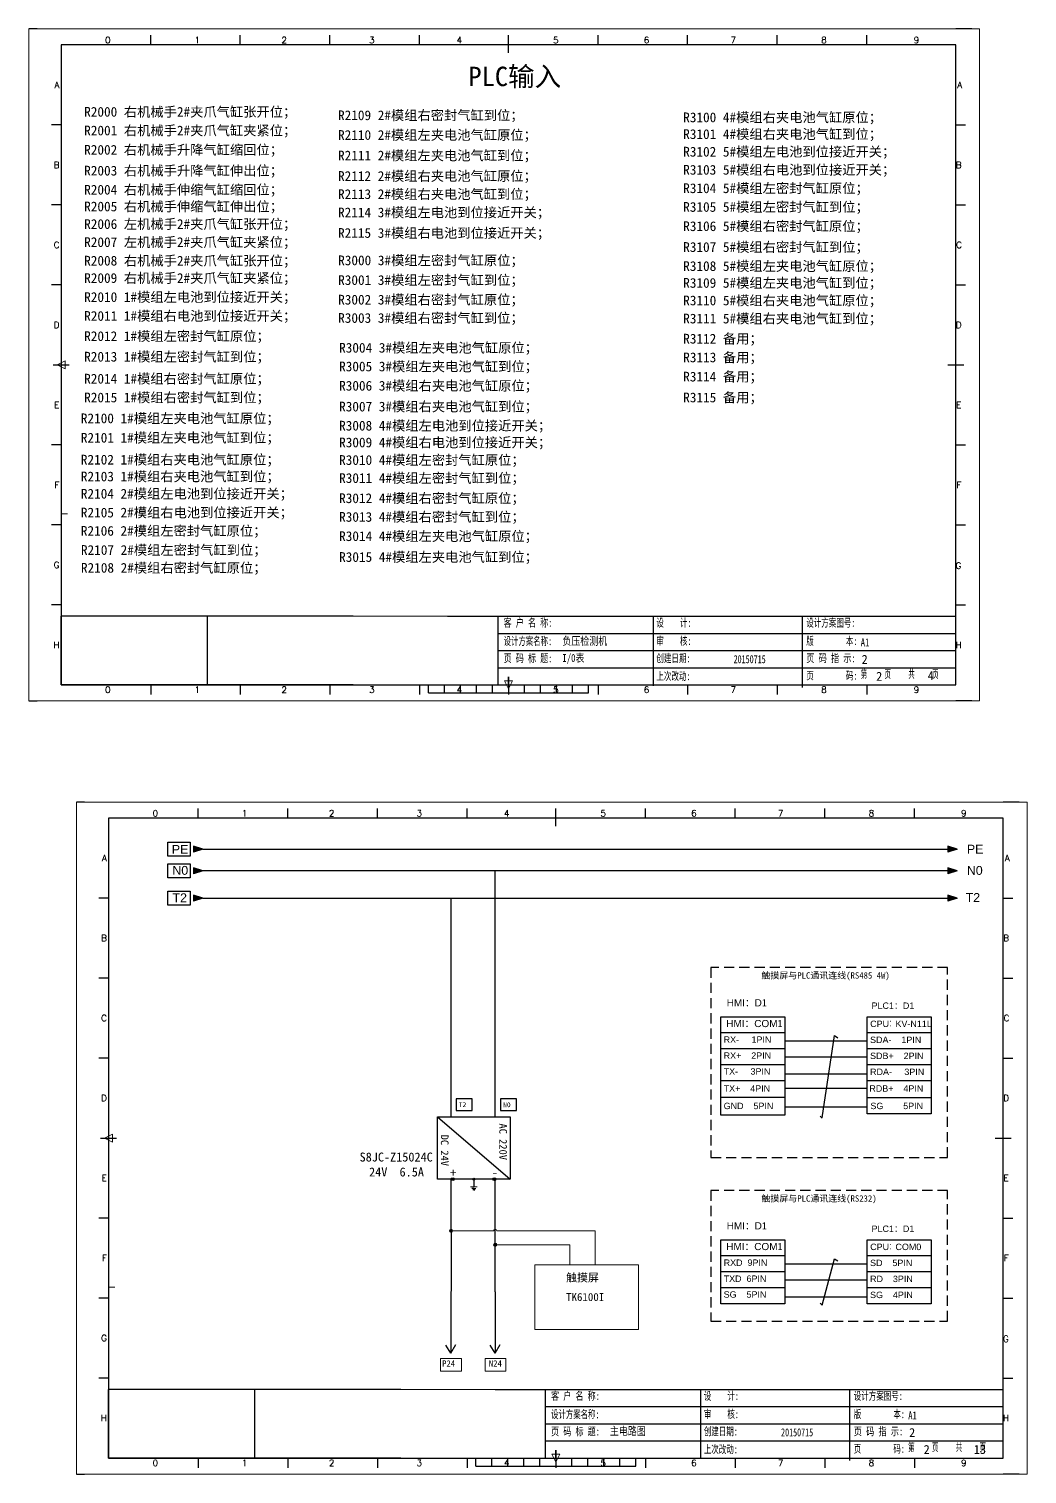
# Model space of a CAD drawing. Extents: x 2511 to 8703, y -745 to 3310.
# Drawn here: x 3146.4 to 3458.2, y 275.5 to 727.1 of the extents above; entities that cross this region are included whole.
import ezdxf
from ezdxf.enums import TextEntityAlignment as Align

# ---------------------------------------------------------------- set-up
doc = ezdxf.new("R2010")
doc.units = 0
doc.header["$MEASUREMENT"] = 0
doc.linetypes.add('HIDDEN2', pattern=[4.7625, 3.175, -1.5875])
for name, color, linetype in [('AE_BOR', 1, 'Continuous'), ('MISC', 2, 'Continuous'), ('SYMS', 7, 'Continuous')]:
    doc.layers.add(name, color=color, linetype=linetype)
doc.styles.add('Standard0.67', font='', dxfattribs={"width": 0.67})
doc.styles.add('Standard_0.8', font='', dxfattribs={"width": 0.8})
doc.styles.add('WD', font='romans.shx', dxfattribs={"bigfont": 'gbcbig.shx'})
doc.styles.add('样式 0', font='')
doc.styles.add('样式 8', font='arial.ttf')
doc.styles.add('汉字', font='NSimSun.ttf')
doc.styles.get('Standard0.67').set_extended_font_data('FangSong_GB2312')
doc.styles.get('Standard_0.8').set_extended_font_data('FangSong_GB2312')
doc.styles.get('样式 0').set_extended_font_data('KaiTi_GB2312')

# ---------------------------------------------------------------- blocks, each defined once
blk = doc.blocks.new('WDDOT')
blk.add_hatch(color=256).paths.add_polyline_path([(0.5, 0, 1), (-0.5, 0, 1)])
blk.add_circle((0, 0), 0.5)
blk = doc.blocks.new('gb_a2_a')
for p, q in [((584, 410), (25, 410)), ((25, 410), (25, 10)), ((584, 10), (584, 410)), ((25, 10), (584, 10))]:
    blk.add_line(p, q)
at = {"lineweight": 9, "ltscale": 0.1}
blk.add_line((25, 116.86), (29, 116.86), dxfattribs=at)
at = {"layer": 'AE_BOR', "lineweight": 30}
for p, q in [((10, 420), (4.93, 420)), ((594, 420), (584, 420)), ((4.93, 0), (10, 0)), ((594, 0), (584, 0))]:
    blk.add_line(p, q, dxfattribs=at)
at = {"layer": 'AE_BOR', "color": 1, "lineweight": 15}
for p, q in [((4.93, 420), (598.93, 420)), ((4.93, 0), (4.93, 420)), ((598.93, 420), (598.93, 0)), ((22.5, 210), (27.5, 212.5)), ((27.5, 207.5), (22.5, 210)), ((27.5, 212.5), (27.5, 207.5)), ((304.5, 7.5), (302, 12.5)), ((302, 12.5), (307, 12.5)), ((307, 12.5), (304.5, 7.5)), ((598.93, 0), (4.93, 0))]:
    blk.add_line(p, q, dxfattribs=at)
at = {"layer": 'AE_BOR'}
for p, q in [((81, 410), (81, 416)), ((137, 410), (137, 416)), ((193, 410), (193, 416)), ((249, 410), (249, 416)), ((304.5, 410), (304.5, 416)), ((360.5, 410), (360.5, 416)), ((416.5, 410), (416.5, 416)), ((472.5, 410), (472.5, 416)), ((528.5, 410), (528.5, 416)), ((25, 360), (19, 360)), ((584, 360), (590, 360)), ((25, 310), (19, 310)), ((584, 310), (590, 310)), ((25, 260), (19, 260)), ((584, 260), (590, 260)), ((25, 160), (19, 160)), ((584, 160), (590, 160)), ((25, 110), (19, 110)), ((584, 110), (590, 110)), ((25, 60), (19, 60)), ((584, 60), (590, 60)), ((81, 10), (81, 4)), ((137, 10), (137, 4)), ((193, 10), (193, 4)), ((249, 10), (249, 4)), ((304.5, 10), (304.5, 4)), ((360.5, 10), (360.5, 4)), ((416.5, 10), (416.5, 4)), ((472.5, 10), (472.5, 4)), ((528.5, 10), (528.5, 4))]:
    blk.add_line(p, q, dxfattribs=at)
at = {"layer": 'AE_BOR', "color": 2, "lineweight": 30}
for p, q in [((304.5, 405), (304.5, 415)), ((20, 210), (30, 210)), ((579, 210), (589, 210)), ((254.5, 5), (254.5, 10)), ((264.5, 5), (264.5, 10)), ((274.5, 5), (274.5, 10)), ((284.5, 5), (284.5, 10)), ((294.5, 5), (294.5, 10)), ((304.5, 10), (304.5, 15)), ((304.5, 15), (304.5, 5)), ((304.5, 10), (304.5, 5)), ((314.5, 5), (314.5, 10)), ((324.5, 5), (324.5, 10)), ((334.5, 5), (334.5, 10)), ((344.5, 5), (344.5, 10)), ((354.5, 5), (354.5, 10)), ((254.5, 5), (354.5, 5))]:
    blk.add_line(p, q, dxfattribs=at)
at = {"layer": 'AE_BOR', "style": 'WD'}
for s, p in [('0', (54.27, 411)), ('1', (110.12, 411)), ('2', (164.42, 411)), ('3', (219.22, 411)), ('4', (273.82, 411)), ('5', (334.12, 411)), ('6', (390.81, 411)), ('7', (445.01, 411)), ('8', (501.67, 411)), ('9', (559.4, 411)), ('0', (54.27, 5)), ('1', (110.12, 5)), ('2', (164.42, 5)), ('3', (219.22, 5)), ('4', (273.82, 5)), ('5', (334.12, 5)), ('6', (390.81, 5)), ('7', (445.01, 5)), ('8', (501.67, 5)), ('9', (559.4, 5))]:
    blk.add_text(s, height=4, dxfattribs=at).set_placement(p, align=Align.CENTER)
for s, p in [('A', (24, 385)), ('A', (588.05, 385)), ('B', (24, 335)), ('B', (587.67, 335)), ('C', (24, 285)), ('C', (587.86, 285)), ('D', (24, 235)), ('D', (587.67, 235)), ('E', (24, 185)), ('E', (587.48, 185)), ('F', (24, 135)), ('F', (587.48, 135)), ('F', (587.48, 135)), ('G', (24, 85)), ('G', (587.48, 84.56)), ('H', (24, 35)), ('H', (587.67, 35))]:
    blk.add_text(s, height=4, dxfattribs=at).set_placement(p, align=Align.MIDDLE_RIGHT)

msp = doc.modelspace()

# ---------------------------------------------------------------- hatches: boundary and pattern name
for points in [[(3200.71, 463.98), (3197.79, 464.92), (3197.79, 463.05)], [(3436.41, 463.99), (3433.5, 464.92), (3433.5, 463.05)], [(3200.71, 455.42), (3197.79, 456.35), (3197.79, 454.48)], [(3436.41, 455.42), (3433.5, 456.36), (3433.5, 454.49)]]:
    msp.add_hatch(color=256).paths.add_polyline_path(points)
h = msp.add_hatch(color=256)
edge = h.paths.add_edge_path()
edge.add_arc((3278.8, 367.67), 0.315, 0, 360)
h = msp.add_hatch(color=256)
edge = h.paths.add_edge_path()
edge.add_arc((3285.39, 367.64), 0.315, 0, 360)
h = msp.add_hatch(color=256)
edge = h.paths.add_edge_path()
edge.add_arc((3291.82, 367.64), 0.315, 0, 360)
at = {"lineweight": 0}
h = msp.add_hatch(color=256, dxfattribs=at)
edge = h.paths.add_edge_path()
edge.add_arc((3278.28, 351.5), 0.5, 0, 360)
h = msp.add_hatch(color=256, dxfattribs=at)
edge = h.paths.add_edge_path()
edge.add_arc((3292.07, 347.15), 0.5, 0, 360)
at = {"layer": 'MISC'}
for points in [[(3200.71, 470.75), (3197.79, 471.68), (3197.79, 469.81)], [(3436.41, 470.75), (3433.5, 471.69), (3433.5, 469.82)]]:
    msp.add_hatch(color=256, dxfattribs=at).paths.add_polyline_path(points)

# ---------------------------------------------------------------- linework, layer by layer
at = {"color": 0, "ltscale": 2}
for p, q in [((3156.44, 522.09), (3156.44, 543.53)), ((3247.74, 543.53), (3156.44, 543.53)), ((3277.2, 543.53), (3435.94, 543.53)), ((3292.9, 543.53), (3292.9, 522.09)), ((3341.47, 521.82), (3341.47, 543.53)), ((3388.05, 521.33), (3388.05, 543.53)), ((3435.94, 522.09), (3435.94, 543.53)), ((3405.94, 527.45), (3435.94, 527.45)), ((3247.74, 522.09), (3156.44, 522.09)), ((3405.94, 522.09), (3435.94, 522.09)), ((3292.11, 387.12), (3292.11, 463.99)), ((3278.28, 427.61), (3278.28, 455.42)), ((3278.28, 387.12), (3278.28, 427.61)), ((3278.28, 351.89), (3278.28, 367.64)), ((3292.05, 332.4), (3292.11, 367.97)), ((3171.26, 280.49), (3171.26, 301.94)), ((3262.57, 301.94), (3171.26, 301.94)), ((3292.03, 301.94), (3450.76, 301.94)), ((3307.73, 301.94), (3307.73, 280.49)), ((3356.29, 280.23), (3356.29, 301.94)), ((3402.87, 279.74), (3402.87, 301.94)), ((3450.76, 280.49), (3450.76, 301.94)), ((3420.76, 285.86), (3450.76, 285.86)), ((3262.57, 280.49), (3171.26, 280.49)), ((3420.76, 280.49), (3450.76, 280.49))]:
    msp.add_line(p, q, dxfattribs=at)
at = {"color": 0}
for p, q in [((3202.09, 543.53), (3202.09, 522.09)), ((3436.41, 463.99), (3200.71, 463.99)), ((3278.28, 351.89), (3278.17, 313.32)), ((3292.05, 332.4), (3292.05, 313.31)), ((3216.91, 301.94), (3216.91, 280.49))]:
    msp.add_line(p, q, dxfattribs=at)
at = {"lineweight": 9, "ltscale": 0.1}
for p, q in [((3247.74, 543.53), (3277.2, 543.53)), ((3336.7, 543.52), (3366.16, 543.52)), ((3247.74, 522.09), (3277.2, 522.09)), ((3275.85, 522.09), (3275.85, 522.09)), ((3275.85, 522.09), (3275.85, 522.09)), ((3262.57, 301.94), (3292.03, 301.94)), ((3351.53, 301.92), (3380.99, 301.92)), ((3262.57, 280.49), (3292.03, 280.49)), ((3290.67, 280.49), (3290.67, 280.49)), ((3290.67, 280.49), (3290.67, 280.49))]:
    msp.add_line(p, q, dxfattribs=at)
for p, q in [((3292.9, 538.17), (3337.15, 538.17)), ((3337.15, 538.17), (3405.94, 538.17)), ((3405.94, 538.17), (3435.94, 538.17)), ((3292.9, 532.81), (3337.15, 532.81)), ((3337.15, 532.81), (3405.94, 532.81)), ((3405.94, 532.81), (3435.94, 532.81)), ((3292.9, 527.45), (3337.15, 527.45)), ((3337.15, 527.45), (3405.94, 527.45)), ((3277.2, 522.09), (3337.15, 522.09)), ((3277.2, 522.09), (3337.15, 522.09)), ((3337.15, 522.09), (3405.94, 522.09)), ((3200.71, 463.98), (3197.79, 464.92)), ((3197.79, 464.92), (3197.79, 463.05)), ((3200.71, 463.98), (3197.79, 463.05)), ((3436.41, 463.99), (3433.5, 464.92)), ((3433.5, 464.92), (3433.5, 463.05)), ((3436.41, 463.99), (3433.5, 463.05)), ((3200.71, 455.42), (3197.79, 456.35)), ((3197.79, 456.35), (3197.79, 454.48)), ((3436.41, 455.42), (3433.5, 456.36)), ((3433.5, 456.36), (3433.5, 454.49)), ((3200.71, 455.42), (3197.79, 454.48)), ((3200.71, 455.42), (3436.41, 455.42)), ((3436.41, 455.42), (3433.5, 454.49)), ((3362.53, 418.41), (3382.53, 418.41)), ((3362.53, 387.64), (3362.53, 418.41)), ((3382.53, 418.41), (3382.53, 387.64)), ((3408.28, 388.05), (3408.28, 418.34)), ((3408.28, 418.34), (3428.28, 418.34)), ((3428.28, 418.34), (3428.28, 388.05)), ((3382.53, 413.41), (3362.53, 413.41)), ((3394.26, 386.78), (3398.05, 412.5)), ((3398.05, 412.5), (3399.06, 411.79)), ((3428.28, 413.34), (3408.28, 413.34)), ((3382.53, 408.41), (3362.53, 408.41)), ((3382.53, 410.91), (3408.28, 410.91)), ((3428.28, 408.34), (3408.28, 408.34)), ((3382.53, 403.41), (3362.53, 403.41)), ((3382.53, 405.91), (3408.28, 405.91)), ((3428.28, 403.34), (3408.28, 403.34)), ((3382.53, 398.41), (3362.53, 398.41)), ((3382.53, 400.59), (3408.28, 400.59)), ((3428.28, 398.34), (3408.28, 398.34)), ((3382.53, 393.2), (3362.53, 393.2)), ((3382.53, 396.09), (3408.28, 396.09)), ((3428.28, 393.02), (3408.28, 393.02)), ((3382.53, 390.29), (3408.28, 390.29)), ((3274.06, 387.12), (3296.71, 367.64)), ((3382.53, 387.64), (3362.53, 387.64)), ((3393.55, 387.39), (3394.26, 386.69)), ((3428.28, 388.05), (3408.28, 388.05)), ((3285.39, 367.64), (3285.39, 365.25)), ((3285.39, 364.73), (3284.72, 364.73)), ((3285.39, 364.32), (3285.05, 364.32)), ((3285.39, 364.73), (3286.05, 364.73)), ((3285.39, 364.32), (3285.73, 364.32)), ((3362.53, 348.72), (3382.53, 348.72)), ((3362.53, 328.72), (3362.53, 348.72)), ((3382.53, 348.72), (3382.53, 328.72)), ((3408.28, 328.65), (3408.28, 348.65)), ((3408.28, 348.65), (3428.28, 348.65)), ((3428.28, 348.65), (3428.28, 328.65)), ((3382.53, 343.72), (3362.53, 343.72)), ((3428.28, 343.65), (3408.28, 343.65)), ((3382.53, 338.72), (3362.53, 338.72)), ((3382.53, 341.22), (3408.28, 341.22)), ((3394.26, 328.23), (3398.05, 342.81)), ((3398.05, 342.81), (3399.06, 342.1)), ((3382.53, 336.22), (3408.28, 336.22)), ((3428.28, 338.65), (3408.28, 338.65)), ((3382.53, 333.72), (3362.53, 333.72)), ((3382.53, 330.89), (3408.28, 330.89)), ((3428.28, 333.65), (3408.28, 333.65)), ((3382.53, 328.72), (3362.53, 328.72)), ((3393.55, 328.93), (3394.26, 328.23)), ((3428.28, 328.65), (3408.28, 328.65)), ((3278.17, 313.32), (3276.66, 315.83)), ((3278.17, 313.32), (3279.72, 315.99)), ((3292.05, 313.31), (3290.54, 315.82)), ((3292.05, 313.31), (3293.6, 315.98)), ((3307.73, 296.58), (3351.98, 296.58)), ((3351.98, 296.58), (3420.76, 296.58)), ((3420.76, 296.58), (3450.76, 296.58)), ((3307.73, 291.22), (3351.98, 291.22)), ((3351.98, 291.22), (3420.76, 291.22)), ((3420.76, 291.22), (3450.76, 291.22)), ((3307.73, 285.86), (3351.98, 285.86)), ((3351.98, 285.86), (3420.76, 285.86)), ((3292.03, 280.49), (3351.98, 280.49)), ((3292.03, 280.49), (3351.98, 280.49)), ((3351.98, 280.49), (3420.76, 280.49))]:
    msp.add_line(p, q)
at = {"lineweight": 0}
for p, q in [((3285.39, 365.25), (3284.39, 365.25)), ((3285.39, 365.25), (3286.39, 365.25)), ((3291.58, 351.5), (3278.28, 351.5)), ((3323.27, 351.5), (3292.58, 351.5)), ((3323.27, 340.93), (3323.27, 351.5)), ((3315.43, 347.15), (3292.07, 347.15)), ((3315.43, 341.06), (3315.43, 347.15))]:
    msp.add_line(p, q, dxfattribs=at)
at = {"color": 1, "lineweight": -3}
for points in [[(3189.84, 472.93), (3196.79, 472.93), (3196.79, 468.58), (3189.84, 468.58)], [(3189.84, 466.16), (3196.79, 466.16), (3196.79, 461.81), (3189.84, 461.81)], [(3189.84, 457.6), (3196.79, 457.6), (3196.79, 453.24), (3189.84, 453.24)]]:
    msp.add_lwpolyline(points, close=True, dxfattribs=at)
at = {"linetype": 'HIDDEN2', "lineweight": -2}
for points in [[(3359.45, 433.78), (3359.45, 374.45), (3433.41, 374.45), (3433.41, 433.78)], [(3359.45, 364.08), (3359.45, 323.32), (3433.41, 323.32), (3433.41, 364.08)]]:
    msp.add_lwpolyline(points, close=True, dxfattribs=at)
at = {"color": 1, "ltscale": 2}
for points in [[(3284.89, 392.76), (3279.87, 392.76), (3279.87, 389.15), (3284.89, 389.15)], [(3298.72, 392.76), (3293.7, 392.76), (3293.7, 389.15), (3298.72, 389.15)]]:
    msp.add_lwpolyline(points, close=True, dxfattribs=at)
msp.add_lwpolyline([(3274.06, 387.12), (3296.71, 387.12), (3296.71, 367.64), (3274.06, 367.64)], close=True)
at = {"lineweight": 0}
msp.add_lwpolyline([(3304.4, 340.9), (3336.85, 340.9), (3336.85, 320.65), (3304.4, 320.65)], close=True, dxfattribs=at)
at = {"color": 1, "lineweight": 0}
for points in [[(3275.02, 311.61), (3281.52, 311.61), (3281.52, 307.61), (3275.02, 307.61)], [(3288.9, 311.61), (3295.4, 311.61), (3295.4, 307.61), (3288.9, 307.61)]]:
    msp.add_lwpolyline(points, close=True, dxfattribs=at)
for centre, radius in [((3278.8, 367.67), 0.44), ((3278.8, 367.67), 0.315), ((3285.39, 367.64), 0.315), ((3291.82, 367.64), 0.44), ((3291.82, 367.64), 0.315)]:
    msp.add_circle(centre, radius)
at = {"lineweight": 0}
for centre in [(3278.28, 351.5), (3292.07, 347.15)]:
    msp.add_circle(centre, 0.5, dxfattribs=at)
msp.add_arc((3292.08, 351.5), 0.5, 0, 180, dxfattribs=at)
at = {"layer": 'MISC'}
for p, q in [((3200.71, 470.75), (3197.79, 471.68)), ((3197.79, 471.68), (3197.79, 469.81)), ((3200.71, 470.75), (3197.79, 469.81)), ((3200.71, 470.75), (3436.41, 470.75)), ((3436.41, 470.75), (3433.5, 471.69)), ((3433.5, 471.69), (3433.5, 469.82)), ((3436.41, 470.75), (3433.5, 469.82)), ((3285.59, 367.64), (3285.59, 367.64))]:
    msp.add_line(p, q, dxfattribs=at)

# ---------------------------------------------------------------- block references
at = {"xscale": 0.5, "yscale": 0.5, "zscale": 0.5}
for p in [(3143.94, 517.09), (3158.76, 275.49)]:
    msp.add_blockref('gb_a2_a', p, dxfattribs=at)
at = {"layer": 'SYMS', "lineweight": -3, "xscale": 0.3999999999999773, "yscale": 0.3999999999999773, "zscale": 0.3999999999999773}
for p in [(3278.8, 367.67), (3285.39, 367.64), (3285.39, 367.64), (3291.82, 367.64)]:
    msp.add_blockref('WDDOT', p, dxfattribs=at)

# ---------------------------------------------------------------- texts
at = {"attachment_point": 1}
for s, insert, char_height, width, style in [('{\\C7;PLC输入}', (3283.69, 715.28), 6.075, 719.8348, '汉字'), ('{\\C2;R2000 右机械手2#夹爪气缸张开位；}', (3163.67, 702.7), 3.0375, 359.9174, '汉字'), ('R2109 2#模组右密封气缸到位；', (3242.97, 701.62), 3.0375, 359.9174, '汉字'), ('R3100 4#模组右夹电池气缸原位；', (3350.8, 700.97), 3.0375, 359.9174, '汉字'), ('{\\C2;R2001 右机械手2#夹爪气缸夹紧位；}', (3163.67, 696.86), 3.0375, 359.9174, '汉字'), ('R2110 2#模组左夹电池气缸原位；', (3242.97, 695.46), 3.0375, 359.9174, '汉字'), ('R3101 4#模组右夹电池气缸到位；', (3350.8, 695.73), 3.0375, 359.9174, '汉字'), ('R2002 右机械手升降气缸缩回位；', (3163.67, 690.83), 3.0375, 359.9174, '汉字'), ('R2111 2#模组左夹电池气缸到位；', (3242.97, 689.05), 3.0375, 359.9174, '汉字'), ('R3102 5#模组左电池到位接近开关；', (3350.8, 690.24), 3.0375, 359.9174, '汉字'), ('R2003 右机械手升降气缸伸出位；', (3163.67, 684.32), 3.0375, 359.9174, '汉字'), ('R2112 2#模组右夹电池气缸原位；', (3242.97, 682.64), 3.0375, 359.9174, '汉字'), ('R3103 5#模组右电池到位接近开关；', (3350.8, 684.58), 3.0375, 359.9174, '汉字'), ('R2004 右机械手伸缩气缸缩回位；', (3163.67, 678.36), 3.0375, 359.9174, '汉字'), ('R2113 2#模组右夹电池气缸到位；', (3242.97, 676.98), 3.0375, 359.9174, '汉字'), ('R3104 5#模组左密封气缸原位；', (3350.8, 678.82), 3.0375, 359.9174, '汉字'), ('R2005 右机械手伸缩气缸伸出位；', (3163.67, 673.12), 3.0375, 359.9174, '汉字'), ('R3105 5#模组左密封气缸到位；', (3350.8, 672.98), 3.0375, 359.9174, '汉字'), ('\\pt66.83;R2114 3#模组左电池到位接近开关；', (3242.97, 671.26), 3.0375, 359.9174, '汉字'), ('{\\C2;R2006 左机械手2#夹爪气缸张开位；}', (3163.67, 667.63), 3.0375, 359.9174, '汉字'), ('R2115 3#模组右电池到位接近开关；', (3242.97, 664.85), 3.0375, 359.9174, '汉字'), ('R3106 5#模组右密封气缸原位；', (3350.8, 666.96), 3.0375, 359.9174, '汉字'), ('{\\C2;R2007 左机械手2#夹爪气缸夹紧位；}', (3163.67, 661.98), 3.0375, 359.9174, '汉字'), ('R3107 5#模组右密封气缸到位；', (3350.8, 660.45), 3.0375, 359.9174, '汉字'), ('R2008 右机械手2#夹爪气缸张开位；', (3163.67, 656.18), 3.0375, 359.9174, '汉字'), ('R3000 3#模组左密封气缸原位；', (3243.01, 656.29), 3.0375, 359.9174, '汉字'), ('R3108 5#模组左夹电池气缸原位；', (3350.8, 654.49), 3.0375, 359.9174, '汉字'), ('R2009 右机械手2#夹爪气缸夹紧位；', (3163.67, 650.76), 3.0375, 359.9174, '汉字'), ('R3001 3#模组左密封气缸到位；', (3243.01, 650.13), 3.0375, 359.9174, '汉字'), ('R3109 5#模组左夹电池气缸到位；', (3350.8, 649.24), 3.0375, 359.9174, '汉字'), ('R2010 1#模组左电池到位接近开关；', (3163.67, 644.82), 3.0375, 359.9174, '汉字'), ('R3002 3#模组右密封气缸原位；', (3243.01, 644), 3.0375, 359.9174, '汉字'), ('R3110 5#模组右夹电池气缸原位；', (3350.8, 643.75), 3.0375, 359.9174, '汉字'), ('R2011 1#模组右电池到位接近开关；', (3163.67, 638.91), 3.0375, 359.9174, '汉字'), ('R3003 3#模组右密封气缸到位；', (3243.01, 638.28), 3.0375, 359.9174, '汉字'), ('R3111 5#模组右夹电池气缸到位；', (3350.8, 638.1), 3.0375, 359.9174, '汉字'), ('R2012 1#模组左密封气缸原位；', (3163.67, 632.6), 3.0375, 359.9174, '汉字'), ('R3112 备用；', (3350.8, 631.81), 3.038, 359.9174, '汉字'), ('R3004 3#模组左夹电池气缸原位；', (3243.31, 628.97), 3.0375, 359.9174, '汉字'), ('R2013 1#模组左密封气缸到位；', (3163.67, 626.18), 3.0375, 359.9174, '汉字'), ('R3005 3#模组左夹电池气缸到位；', (3243.31, 623.13), 3.0375, 359.9174, '汉字'), ('R3113 备用；', (3350.8, 625.97), 3.038, 359.9174, '汉字'), ('R2014 1#模组右密封气缸原位；', (3163.67, 619.31), 3.0375, 359.9174, '汉字'), ('R3114 备用；', (3350.8, 619.95), 3.038, 359.9174, '汉字'), ('R3006 3#模组右夹电池气缸原位；', (3243.31, 617.1), 3.0375, 359.9174, '汉字'), ('R2015 1#模组右密封气缸到位；', (3163.67, 613.44), 3.0375, 359.9174, '汉字'), ('R3007 3#模组右夹电池气缸到位；', (3243.31, 610.6), 3.0375, 359.9174, '汉字'), ('R3115 备用；', (3350.8, 613.44), 3.038, 359.9174, '汉字'), ('R2100 1#模组左夹电池气缸原位；', (3162.63, 606.92), 3.0375, 359.9174, '汉字'), ('R2101 1#模组左夹电池气缸到位；', (3162.63, 600.86), 3.0375, 359.9174, '汉字'), ('R3008 4#模组左电池到位接近开关；', (3243.31, 604.63), 3.0375, 359.9174, '汉字'), ('R3009 4#模组右电池到位接近开关；', (3243.31, 599.39), 3.0375, 359.9174, '汉字'), ('R2102 1#模组右夹电池气缸原位；', (3162.63, 594.01), 3.0375, 359.9174, '汉字'), ('R3010 4#模组左密封气缸原位；', (3243.31, 593.9), 3.0375, 359.9174, '汉字'), ('R2103 1#模组右夹电池气缸到位；', (3162.63, 588.75), 3.0375, 359.9174, '汉字'), ('R3011 4#模组左密封气缸到位；', (3243.31, 588.25), 3.0375, 359.9174, '汉字'), ('R2104 2#模组左电池到位接近开关；', (3162.63, 583.36), 3.0375, 359.9174, '汉字'), ('R3012 4#模组右密封气缸原位；', (3243.31, 581.96), 3.0375, 359.9174, '汉字'), ('R2105 2#模组右电池到位接近开关；', (3162.63, 577.48), 3.0375, 359.9174, '汉字'), ('R3013 4#模组右密封气缸到位；', (3243.31, 576.12), 3.0375, 359.9174, '汉字'), ('R2106 2#模组左密封气缸原位；', (3162.63, 571.76), 3.0375, 359.9174, '汉字'), ('R3014 4#模组左夹电池气缸原位；', (3243.31, 570.1), 3.0375, 359.9174, '汉字'), ('R2107 2#模组左密封气缸到位；', (3162.66, 565.78), 3.0375, 359.9174, '汉字'), ('R2108 2#模组右密封气缸原位；', (3162.66, 560.21), 3.0375, 359.9174, '汉字'), ('R3015 4#模组左夹电池气缸到位；', (3243.31, 563.59), 3.0375, 359.9174, '汉字'), ('N0', (3191.21, 465.54), 2.772, 4.9667, '样式 8'), ('N0', (3439.41, 465.52), 2.772, 4.9667, '样式 8'), ('T2', (3191.27, 456.98), 2.772, 4.9667, '样式 8'), ('T2', (3439.03, 457.05), 2.772, 15.2743, '样式 8')]:
    msp.add_mtext(s, dxfattribs=dict(at, insert=insert, char_height=char_height, width=width, style=style))
at = {"color": 0, "ltscale": 2, "char_height": 2.5, "attachment_point": 1}
for s, insert, width, style in [('{\\fSimSun|b0|i0|c134|p2;\\W0.72;客 户 名 称:}', (3294.7, 542.77), 16.2477, 'Standard0.67'), ('{\\fSimSun|b0|i0|c134|p2;设    计:}', (3342.42, 542.77), 12.0312, 'Standard0.67'), ('{\\fSimSun|b0|i0|c134|p2;设计方案图号:}', (3389.25, 542.77), 15.1644, 'Standard0.67'), ('{\\fSimSun|b0|i0|c134|p2;\\W0.66;设计方案名称:}', (3294.7, 537.04), 15.1234, 'Standard0.67'), ('{\\fSimSun|b0|i0|c134|p2;审    核:}', (3342.42, 537.09), 12.0312, 'Standard0.67'), ('{\\fSimSun|b0|i0|c134|p2;版        本:}', (3389.25, 537.09), 16.8498, 'Standard0.67'), ('{\\fSimSun|b0|i0|c134|p2;A1}', (3406.25, 536.65), 33.9078, 'Standard_0.8'), ('{\\fSimSun|b0|i0|c134|p2;\\W0.72;页 码 标 题:}', (3294.7, 531.67), 15.1234, 'Standard0.67'), ('{\\fSimSun|b0|i0|c134|p2;创建日期:}', (3342.42, 531.69), 12.0312, 'Standard0.67'), ('{\\fSimSun|b0|i0|c134|p2;20150715}', (3366.55, 531.39), 12.0312, 'Standard0.67'), ('{\\fSimSun|b0|i0|c134|p2;\\W0.73;页 码 指 示:}', (3389.25, 531.69), 16.1995, 'Standard0.67'), ('{\\fSimSun|b0|i0|c134|p2;上次改动:}', (3342.42, 526.1), 12.0312, 'Standard0.67'), ('{\\fSimSun|b0|i0|c134|p2;页        码:}', (3389.25, 526.25), 15.7258, 'Standard0.67'), ('{\\Fromans,gbcbig|c134;第}    {\\Fromans,gbcbig|c134;页}    {\\Fromans,gbcbig|c134;共}    {\\Fromans,gbcbig|c134;页}', (3406.25, 526.49), 33.9078, 'Standard_0.8'), ('{\\fSimSun|b0|i0|c134|p2;\\W0.72;客 户 名 称:}', (3309.53, 301.17), 16.2477, 'Standard0.67'), ('{\\fSimSun|b0|i0|c134|p2;设    计:}', (3357.24, 301.17), 12.0312, 'Standard0.67'), ('{\\fSimSun|b0|i0|c134|p2;设计方案图号:}', (3404.08, 301.17), 15.1644, 'Standard0.67'), ('{\\fSimSun|b0|i0|c134|p2;\\W0.66;设计方案名称:}', (3309.53, 295.44), 15.1234, 'Standard0.67'), ('{\\fSimSun|b0|i0|c134|p2;审    核:}', (3357.24, 295.5), 12.0312, 'Standard0.67'), ('{\\fSimSun|b0|i0|c134|p2;版        本:}', (3404.08, 295.5), 16.8498, 'Standard0.67'), ('{\\fSimSun|b0|i0|c134|p2;A1}', (3421.08, 295.06), 33.9078, 'Standard_0.8'), ('{\\fSimSun|b0|i0|c134|p2;\\W0.72;页 码 标 题:}', (3309.53, 290.07), 15.1234, 'Standard0.67'), ('{\\fSimSun|b0|i0|c134|p2;创建日期:}', (3357.24, 290.09), 12.0312, 'Standard0.67'), ('{\\fSimSun|b0|i0|c134|p2;20150715}', (3381.37, 289.79), 12.0312, 'Standard0.67'), ('{\\fSimSun|b0|i0|c134|p2;\\W0.73;页 码 指 示:}', (3404.08, 290.09), 16.1995, 'Standard0.67'), ('{\\fSimSun|b0|i0|c134|p2;上次改动:}', (3357.24, 284.5), 12.0312, 'Standard0.67'), ('{\\fSimSun|b0|i0|c134|p2;页        码:}', (3404.08, 284.65), 15.7258, 'Standard0.67'), ('{\\Fromans,gbcbig|c134;第}    {\\Fromans,gbcbig|c134;页}    {\\Fromans,gbcbig|c134;共}    {\\Fromans,gbcbig|c134;页}', (3421.07, 284.9), 33.9078, 'Standard_0.8')]:
    msp.add_mtext(s, dxfattribs=dict(at, insert=insert, width=width, style=style))
at = {"linetype": 'ByBlock', "lineweight": -2, "char_height": 2, "width": 51.6823, "attachment_point": 1}
for s, insert in [('{\\fSimSun|b0|i0|c134|p2;触摸屏与\\fSimSun|b0|i0|c0|p2;PLC\\fSimSun|b0|i0|c134|p2;通讯连线(RS485 4W)}', (3375.23, 432.32)), ('{\\fSimSun|b0|i0|c134|p2;触摸屏与\\fSimSun|b0|i0|c0|p2;PLC\\fSimSun|b0|i0|c134|p2;通讯连线(RS232)}', (3375.23, 362.62))]:
    msp.add_mtext(s, dxfattribs=dict(at, insert=insert))
at = {"attachment_point": 1}
for s, insert, char_height, width in [('{\\fArial|b0|i0|c0|p32;HMI}：{\\fArial|b0|i0|c0|p32;D}1', (3364.39, 423.89), 2.2343, 17.9063), ('{\\fArial|b0|i0|c0|p32;PLC1}：{\\fArial|b0|i0|c0|p32;D1}', (3409.64, 422.86), 2, 21.184), ('{\\fArial|b0|i0|c0|p32;HMI}：{\\fArial|b0|i0|c0|p32;COM}1', (3364.26, 417.41), 2.2343, 17.9063), ('{\\fArial|b0|i0|c0|p32;CPU\\Fromans,gbcbig|c134;：\\fArial|b0|i0|c162|p32;KV-N11L}', (3409.21, 417.19), 2, 21.184), ('{\\fArial|b0|i0|c162|p32;\\H0.8951x;RX-\\fArial|b0|i0|c0|p32; \\fArial|b0|i0|c162|p32;   \\fArial|b0|i0|c0|p32; \\fArial|b0|i0|c162|p32;1\\fArial|b0|i0|c0|p32;PIN}', (3363.44, 412.26), 2.23427, 25.4947), ('{\\fArial|b0|i0|c162|p32;\\H0.8951x;SDA-\\fArial|b0|i0|c0|p32;    \\fArial|b0|i0|c162|p32;1\\fArial|b0|i0|c0|p32;PIN}', (3409.18, 412.19), 2.23427, 25.4947), ('{\\fArial|b0|i0|c162|p32;\\H0.8951x;RX+\\fArial|b0|i0|c0|p32;  \\fArial|b0|i0|c162|p32;  2\\fArial|b0|i0|c0|p32;PIN}', (3363.44, 407.26), 2.23427, 25.4947), ('{\\fArial|b0|i0|c162|p32;\\H0.8951x;SDB+\\fArial|b0|i0|c0|p32;    \\fArial|b0|i0|c162|p32;2\\fArial|b0|i0|c0|p32;PIN}', (3409.18, 407.19), 2.23427, 25.4947), ('{\\fArial|b0|i0|c162|p32;\\H0.8951x;TX-\\fArial|b0|i0|c0|p32;    \\fArial|b0|i0|c162|p32; 3\\fArial|b0|i0|c0|p32;PIN}', (3363.44, 402.31), 2.23427, 25.4947), ('{\\fArial|b0|i0|c162|p32;\\H0.8951x;RDA-\\fArial|b0|i0|c0|p32;   \\fArial|b0|i0|c162|p32; \\fArial|b0|i0|c0|p32; \\fArial|b0|i0|c162|p32;3\\fArial|b0|i0|c0|p32;PIN}', (3409.18, 402.19), 2.23427, 25.4947), ('{\\fArial|b0|i0|c162|p32;\\H0.8951x;TX+\\fArial|b0|i0|c0|p32;    \\fArial|b0|i0|c162|p32;4\\fArial|b0|i0|c0|p32;PIN}', (3363.44, 396.98), 2.23427, 25.4947), ('{\\fArial|b0|i0|c162|p32;\\H0.8951x;RDB+\\fArial|b0|i0|c0|p32;   \\fArial|b0|i0|c162|p32; 4\\fArial|b0|i0|c0|p32;PIN}', (3408.96, 396.98), 2.23427, 25.4947), ('{\\fArial|b0|i0|c162|p32;\\H0.8951x;GND\\fArial|b0|i0|c0|p32;    \\fArial|b0|i0|c162|p32;5\\fArial|b0|i0|c0|p32;PIN}', (3363.44, 391.54), 2.23427, 25.4947), ('{\\fArial|b0|i0|c162|p32;\\H0.8951x;SG\\fArial|b0|i0|c0|p32;   \\fArial|b0|i0|c162|p32;     5\\fArial|b0|i0|c0|p32;PIN}', (3409.29, 391.54), 2.23427, 25.4947), ('{\\fArial|b0|i0|c0|p32;HMI}：{\\fArial|b0|i0|c0|p32;D}1', (3364.39, 354.19), 2.2343, 17.9063), ('{\\fArial|b0|i0|c0|p32;PLC1}：{\\fArial|b0|i0|c0|p32;D1}', (3409.64, 353.16), 2, 21.184), ('{\\fArial|b0|i0|c0|p32;HMI}：{\\fArial|b0|i0|c0|p32;COM}1', (3364.26, 347.72), 2.2343, 17.9063), ('{\\fArial|b0|i0|c0|p32;CPU\\Fromans,gbcbig|c134;：\\fArial|b0|i0|c0|p32;COM\\fArial|b0|i0|c238|p32;0}', (3409.21, 347.49), 2, 21.184), ('{\\fArial|b0|i0|c0|p32;\\H0.8951x;RXD  \\fArial|b0|i0|c238|p32;9\\fArial|b0|i0|c0|p32;PIN}', (3363.44, 342.56), 2.2343, 25.4947), ('{\\fArial|b0|i0|c0|p32;\\H0.8951x;SD    \\fArial|b0|i0|c238|p32;5\\fArial|b0|i0|c0|p32;PIN}', (3409.18, 342.49), 2.2343, 25.4947), ('{\\fArial|b0|i0|c0|p32;\\H0.8951x;TXD  \\fArial|b0|i0|c238|p32;6\\fArial|b0|i0|c0|p32;PIN}', (3363.44, 337.56), 2.2343, 25.4947), ('{\\fArial|b0|i0|c0|p32;\\H0.8951x;R\\fArial|b0|i0|c238|p32;D\\fArial|b0|i0|c0|p32;    3PIN}', (3409.18, 337.49), 2.2343, 25.4947), ('{\\fArial|b0|i0|c0|p32;\\H0.8951x;SG    5PIN}', (3363.44, 332.62), 2.2343, 25.4947), ('{\\fArial|b0|i0|c238|p32;\\H0.8951x;S\\fArial|b0|i0|c0|p32;G    \\fArial|b0|i0|c238|p32;4\\fArial|b0|i0|c0|p32;PIN}', (3409.18, 332.49), 2.23427, 25.4947)]:
    msp.add_mtext(s, dxfattribs=dict(at, insert=insert, char_height=char_height, width=width))
at = {"lineweight": -3, "char_height": 2.4, "attachment_point": 1, "rotation": 270}
for s, insert, width in [('{\\fNSimSun|b0|i0|c134|p49;AC 220V}', (3295.76, 385.07), 25.5351), ('{\\fNSimSun|b0|i0|c134|p49;DC 24V}', (3277.5, 381.56), 28.648)]:
    msp.add_mtext(s, dxfattribs=dict(at, insert=insert, width=width))
at = {"color": 0, "ltscale": 2, "insert": (3249.71, 375.97), "char_height": 2.8, "width": 23.5573, "attachment_point": 1}
msp.add_mtext('{\\fSimSun|b0|i0|c134|p2;S8JC-Z15024C\\P\\pi2.9587;24V  6.5A}', dxfattribs=at)
at = {"lineweight": 0, "char_height": 2.5, "width": 16.9085, "attachment_point": 1}
for s, insert in [('{\\fSimSun|b0|i0|c134|p2;触摸屏}', (3314.22, 338.15)), ('{\\fSimSun|b0|i0|c134|p2;TK6100I}', (3314.22, 332.07))]:
    msp.add_mtext(s, dxfattribs=dict(at, insert=insert))
at = {"layer": 'MISC', "color": 0, "attachment_point": 1}
for s, insert, char_height, width, style in [('{\\fSimSun|b0|i0|c134|p2;负压检测机}', (3313.06, 537.07), 2.5, 24.1794, 'Standard_0.8'), ('{\\fSimSun|b0|i0|c134|p2;I/0表}', (3313.06, 531.77), 2.5, 24.1794, 'Standard_0.8'), ('2', (3406.54, 531.48), 2.8, 3.07, '样式 0'), ('2', (3411.08, 526.19), 2.8, 3.07, '样式 0'), ('4', (3427.19, 526.42), 2.8, 3.07, '样式 0'), ('T2', (3280.72, 391.7), 1.5, 5.0168, '样式 0'), ('N0', (3294.55, 391.65), 1.5, 5.0168, '样式 0'), ('\\pi1.9946;{\\fNSimSun|b0|i0|c134|p49;+}', (3276.01, 371.1), 2.8, 5.6847, '样式 0'), ('\\pi1.979;{\\fNSimSun|b0|i0|c134|p49;-}', (3289.02, 371.1), 2.8, 5.6847, '样式 0'), ('{\\fNSimSun|b0|i0|c134|p49;P24}', (3275.47, 311.05), 2, 5.0168, '样式 0'), ('\\pi0.7207;{\\fNSimSun|b0|i0|c134|p49;N24}', (3289.36, 311.05), 2, 5.7048, '样式 0'), ('{\\fSimSun|b0|i0|c134|p2;主电路图}', (3327.89, 290.18), 2.5, 24.1794, 'Standard_0.8'), ('2', (3421.37, 289.88), 2.8, 3.07, '样式 0'), ('2', (3425.91, 284.59), 2.8, 3.07, '样式 0'), ('13', (3441.56, 284.59), 2.8, 3.07, '样式 0')]:
    msp.add_mtext(s, dxfattribs=dict(at, insert=insert, char_height=char_height, width=width, style=style))
at = {"layer": 'MISC', "char_height": 2.772, "width": 4.9667, "attachment_point": 1, "style": '样式 8'}
for insert in [(3191.04, 472.1), (3439.41, 472.17)]:
    msp.add_mtext('PE', dxfattribs=dict(at, insert=insert))

doc.saveas('drawing.dxf')
